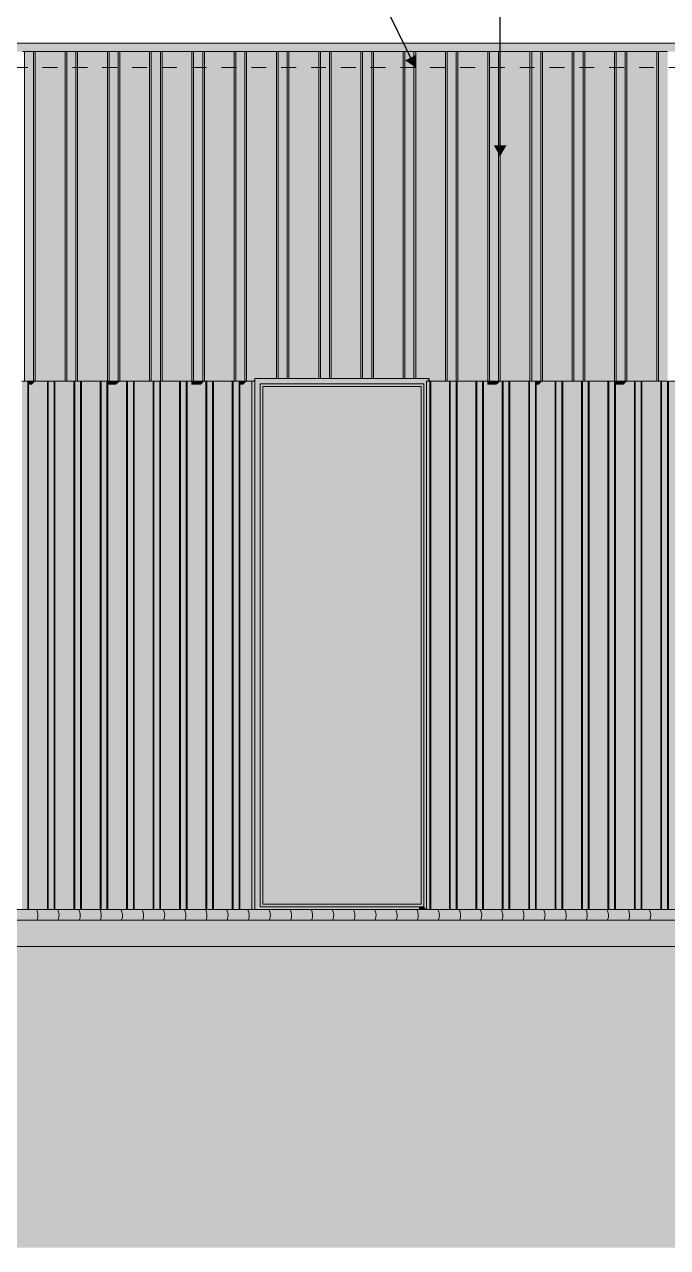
# Model space of a CAD drawing. Header units: millimetres. Extents: x 365175 to 2667127, y -330297 to -162108.
# Drawn here: x 2195912 to 2201998, y -330297 to -318720 of the extents above; entities that cross this region are included whole.
import ezdxf

# ---------------------------------------------------------------- set-up
doc = ezdxf.new("R2010")
doc.units = ezdxf.units.MM
doc.header["$MEASUREMENT"] = 0
doc.linetypes.add('Dashed', pattern=[282.222223, 141.111112, -141.111112])
doc.linetypes.add('Wipeout_Contour', pattern=[1000, 0, -1000])
for name, color, linetype in [('Cotations - Altitudes & Niveaux', 7, 'Continuous'), ('Fenêtres ARCHICAD', 7, 'Continuous'), ('Sols_ Dalles', 7, 'Continuous')]:
    doc.layers.add(name, color=color, linetype=linetype)
doc.dimstyles.new('STYLE_GENERE__6', dxfattribs={"dimtxt": 0.18, "dimasz": 114, "dimexe": 0.18, "dimexo": 0.0625, "dimgap": 0, "dimtad": 0, "dimtih": 1, "dimtoh": 1, "dimdec": 4, "dimzin": 0, "dimdsep": 46, "dimcen": 0.09, "dimadec": 0, "dimazin": 0, "dimtfac": 1, "dimtdec": 4, "dimtmove": 0, "dimatfit": 3, "dimldrblk": 'ARROWHEAD_16', "dimfxl": 0, "dimtolj": 1, "dimtzin": 0, "dimarcsym": 0})

# ---------------------------------------------------------------- blocks, each defined once
blk = doc.blocks.new('*X1587', base_point=(1963539, -327097))
at = {"layer": 'Sols_ Dalles', "color": 7, "linetype": 'Continuous', "lineweight": 5}
for centre in [(2195924, -327154), (2195924, -327154), (2196124, -327154), (2196124, -327154), (2196324, -327154), (2196324, -327154), (2196524, -327154), (2196524, -327154), (2196724, -327154), (2196724, -327154), (2196924, -327154), (2196924, -327154), (2197124, -327154), (2197124, -327154), (2197324, -327154), (2197324, -327154), (2197524, -327154), (2197524, -327154), (2197724, -327154), (2197724, -327154), (2197924, -327154), (2197924, -327154), (2198124, -327154), (2198124, -327154), (2198324, -327154), (2198324, -327154), (2198524, -327154), (2198524, -327154), (2198724, -327154), (2198724, -327154), (2198924, -327154), (2198924, -327154), (2199124, -327154), (2199124, -327154), (2199324, -327154), (2199324, -327154), (2199524, -327154), (2199524, -327154), (2199724, -327154), (2199724, -327154), (2199924, -327154), (2199924, -327154), (2200124, -327154), (2200124, -327154), (2200324, -327154), (2200324, -327154), (2200524, -327154), (2200524, -327154), (2200724, -327154), (2200724, -327154), (2200924, -327154), (2200924, -327154), (2201124, -327154), (2201124, -327154), (2201324, -327154), (2201324, -327154), (2201524, -327154), (2201524, -327154), (2201724, -327154), (2201724, -327154)]:
    blk.add_arc(centre, 115, 338.4199, 29.8826, dxfattribs=at)
blk = doc.blocks.new('Élément de coupe_1320_3', base_point=(1963539, -327097))
at = {"layer": 'Sols_ Dalles', "linetype": 'Continuous', "lineweight": 0, "true_color": 0x000000}
blk.add_hatch(color=18, dxfattribs=at).paths.add_polyline_path([(2135535, -327097), (2135535, -327197), (2224350, -327197), (2224350, -327097)])
at = {"layer": 'Sols_ Dalles', "color": 250, "linetype": 'Continuous', "lineweight": 5, "true_color": 0x1f1f1f}
blk.add_line((2135535, -327097), (2224350, -327097), dxfattribs=at)
at = {"layer": 'Sols_ Dalles', "lineweight": 0}
blk.add_blockref('*X1587', (1963539, -327097), dxfattribs=at)
blk = doc.blocks.new('Élément de coupe_1334_3', base_point=(1963539, -327097))
at = {"color": 254, "linetype": 'Wipeout_Contour', "lineweight": 0, "ltscale": 8857809.030067515}
blk.add_wipeout([(2252939, -327197), (2127277, -327197), (2127277, -327447), (2252939, -327447)], dxfattribs=at)
at = {"linetype": 'Continuous', "lineweight": 5, "true_color": 0x00e7c4}
h = blk.add_hatch(dxfattribs=at)
h.set_pattern_fill('Plâtre_0003', color=120, style=0, pattern_type=2)
h.set_pattern_definition([(0, (1963539.32, -327096.82), (0, 86.60254), [0, -50]), (0, (1963564.32, -327053.52), (0, 86.60254), [0, -50])])
h.paths.add_polyline_path([(2252939, -327197), (2127277, -327197), (2127277, -327447), (2252939, -327447)])
at = {"color": 7, "linetype": 'Continuous', "lineweight": 5}
for p, q in [((2252939, -327197), (2127277, -327197)), ((2252939, -327447), (2127277, -327447))]:
    blk.add_line(p, q, dxfattribs=at)
blk = doc.blocks.new('Élément de coupe_1335_3', base_point=(1963539, -327097))
at = {"layer": 'Sols_ Dalles', "linetype": 'Continuous', "lineweight": 0, "true_color": 0x000000}
blk.add_hatch(color=18, dxfattribs=at).paths.add_polyline_path([(2195093, -318897), (2195093, -318977), (2216935, -318977), (2216935, -318897)])
at = {"layer": 'Sols_ Dalles', "color": 250, "linetype": 'Continuous', "lineweight": 5, "true_color": 0x1f1f1f}
blk.add_line((2195093, -318897), (2216935, -318897), dxfattribs=at)
blk = doc.blocks.new('Élément de coupe_1336_3', base_point=(1963539, -327097))
at = {"linetype": 'Continuous', "lineweight": 0, "true_color": 0x000000}
for points in [[(2195998, -322097), (2195998, -318977), (2195912, -318977), (2195912, -322097)], [(2195998, -318977), (2195998, -322097), (2196014, -322097), (2196014, -318977)], [(2196296, -322097), (2196296, -318977), (2196014, -318977), (2196014, -322097)], [(2196292, -322097), (2196296, -322097), (2196296, -318977), (2196292, -319012)], [(2196296, -318977), (2196296, -322097), (2196312, -322097), (2196312, -318977)], [(2196296, -318977), (2196296, -322097), (2196312, -322097), (2196312, -318977)], [(2196398, -322097), (2196398, -318977), (2196312, -318977), (2196312, -322097)], [(2196398, -318977), (2196398, -322097), (2196414, -322097), (2196414, -318977)], [(2196696, -322097), (2196696, -318977), (2196414, -318977), (2196414, -322097)], [(2196692, -322097), (2196696, -322097), (2196696, -318977), (2196692, -319012)], [(2196696, -318977), (2196696, -322097), (2196712, -322097), (2196712, -318977)], [(2196696, -318977), (2196696, -322097), (2196712, -322097), (2196712, -318977)], [(2196798, -322097), (2196798, -318977), (2196712, -318977), (2196712, -322097)], [(2196798, -318977), (2196798, -322097), (2196814, -322097), (2196814, -318977)], [(2197096, -322097), (2197096, -318977), (2196814, -318977), (2196814, -322097)], [(2197096, -318977), (2197092, -319012), (2197092, -322097), (2197096, -322097)], [(2197096, -318977), (2197096, -322097), (2197112, -322097), (2197112, -318977)], [(2197096, -318977), (2197096, -322097), (2197112, -322097), (2197112, -318977)], [(2197198, -322097), (2197198, -318977), (2197112, -318977), (2197112, -322097)], [(2197198, -318977), (2197198, -322097), (2197214, -322097), (2197214, -318977)], [(2197496, -322097), (2197496, -318977), (2197214, -318977), (2197214, -322097)], [(2197496, -318977), (2197492, -319012), (2197492, -322097), (2197496, -322097)], [(2197496, -318977), (2197496, -322097), (2197512, -322097), (2197512, -318977)], [(2197496, -318977), (2197496, -322097), (2197512, -322097), (2197512, -318977)], [(2197598, -322097), (2197598, -318977), (2197512, -318977), (2197512, -322097)], [(2197598, -318977), (2197598, -322097), (2197614, -322097), (2197614, -318977)], [(2197896, -322097), (2197896, -318977), (2197614, -318977), (2197614, -322097)], [(2197892, -322097), (2197896, -322097), (2197896, -318977), (2197892, -319012)], [(2197896, -318977), (2197896, -322097), (2197912, -322097), (2197912, -318977)], [(2197896, -318977), (2197896, -322097), (2197912, -322097), (2197912, -318977)], [(2197998, -322097), (2197998, -318977), (2197912, -318977), (2197912, -322097)], [(2197998, -318977), (2197998, -322097), (2198014, -322097), (2198014, -318977)], [(2198014, -318977), (2198014, -322097), (2198092, -322097), (2198092, -322072), (2198296, -322072), (2198296, -318977)], [(2198292, -322072), (2198296, -322072), (2198296, -318977), (2198292, -319012)], [(2198296, -322072), (2198312, -322072), (2198312, -318977), (2198296, -318977)], [(2198296, -322072), (2198312, -322072), (2198312, -318977), (2198296, -318977)], [(2198312, -318977), (2198312, -322072), (2198398, -322072), (2198398, -318977)], [(2198398, -322072), (2198414, -322072), (2198414, -318977), (2198398, -318977)], [(2198414, -318977), (2198414, -322072), (2198696, -322072), (2198696, -318977)], [(2198696, -318977), (2198692, -319012), (2198692, -322072), (2198696, -322072)], [(2198696, -318977), (2198696, -322072), (2198712, -322072), (2198712, -318977)], [(2198696, -318977), (2198696, -322072), (2198712, -322072), (2198712, -318977)], [(2198712, -318977), (2198712, -322072), (2198798, -322072), (2198798, -318977)], [(2198798, -322072), (2198814, -322072), (2198814, -318977), (2198798, -318977)], [(2198814, -318977), (2198814, -322072), (2199096, -322072), (2199096, -318977)], [(2199096, -318977), (2199092, -319012), (2199092, -322072), (2199096, -322072)], [(2199096, -322072), (2199112, -322072), (2199112, -318977), (2199096, -318977)], [(2199096, -322072), (2199112, -322072), (2199112, -318977), (2199096, -318977)], [(2199112, -318977), (2199112, -322072), (2199198, -322072), (2199198, -318977)], [(2199198, -322072), (2199214, -322072), (2199214, -318977), (2199198, -318977)], [(2199214, -318977), (2199214, -322072), (2199496, -322072), (2199496, -318977)], [(2199496, -318977), (2199492, -319012), (2199492, -322072), (2199496, -322072)], [(2199496, -318977), (2199496, -322072), (2199512, -322072), (2199512, -318977)], [(2199496, -318977), (2199496, -322072), (2199512, -322072), (2199512, -318977)], [(2199512, -318977), (2199512, -322072), (2199598, -322072), (2199598, -318977)], [(2199598, -318977), (2199598, -322072), (2199614, -322072), (2199614, -318977)], [(2199896, -318977), (2199614, -318977), (2199614, -322072), (2199742, -322072), (2199742, -322097), (2199896, -322097)], [(2199892, -319012), (2199892, -322097), (2199896, -322097), (2199896, -318977)], [(2199896, -318977), (2199896, -322097), (2199912, -322097), (2199912, -318977)], [(2199896, -318977), (2199896, -322097), (2199912, -322097), (2199912, -318977)], [(2199912, -318977), (2199912, -322097), (2199998, -322097), (2199998, -318977)], [(2199998, -318977), (2199998, -322097), (2200014, -322097), (2200014, -318977)], [(2200014, -318977), (2200014, -322097), (2200296, -322097), (2200296, -318977)], [(2200296, -318977), (2200292, -319012), (2200292, -322097), (2200296, -322097)], [(2200296, -318977), (2200296, -322097), (2200312, -322097), (2200312, -318977)], [(2200296, -318977), (2200296, -322097), (2200312, -322097), (2200312, -318977)], [(2200312, -318977), (2200312, -322097), (2200398, -322097), (2200398, -318977)], [(2200398, -318977), (2200398, -322097), (2200414, -322097), (2200414, -318977)], [(2200414, -318977), (2200414, -322097), (2200696, -322097), (2200696, -318977)], [(2200696, -318977), (2200692, -319012), (2200692, -322097), (2200696, -322097)], [(2200696, -318977), (2200696, -322097), (2200712, -322097), (2200712, -318977)], [(2200696, -318977), (2200696, -322097), (2200712, -322097), (2200712, -318977)], [(2200712, -318977), (2200712, -322097), (2200798, -322097), (2200798, -318977)], [(2200798, -318977), (2200798, -322097), (2200814, -322097), (2200814, -318977)], [(2200814, -318977), (2200814, -322097), (2201096, -322097), (2201096, -318977)], [(2201096, -318977), (2201092, -319012), (2201092, -322097), (2201096, -322097)], [(2201096, -318977), (2201096, -322097), (2201112, -322097), (2201112, -318977)], [(2201096, -318977), (2201096, -322097), (2201112, -322097), (2201112, -318977)], [(2201112, -318977), (2201112, -322097), (2201198, -322097), (2201198, -318977)], [(2201198, -318977), (2201198, -322097), (2201214, -322097), (2201214, -318977)], [(2201214, -318977), (2201214, -322097), (2201496, -322097), (2201496, -318977)], [(2201496, -318977), (2201492, -319012), (2201492, -322097), (2201496, -322097)], [(2201496, -318977), (2201496, -322097), (2201512, -322097), (2201512, -318977)], [(2201496, -318977), (2201496, -322097), (2201512, -322097), (2201512, -318977)], [(2201512, -318977), (2201512, -322097), (2201598, -322097), (2201598, -318977)], [(2201598, -318977), (2201598, -322097), (2201614, -322097), (2201614, -318977)], [(2201614, -318977), (2201614, -322097), (2201896, -322097), (2201896, -318977)], [(2201896, -318977), (2201892, -319012), (2201892, -322097), (2201896, -322097)], [(2201896, -318977), (2201896, -322097), (2201912, -322097), (2201912, -318977)], [(2201896, -318977), (2201896, -322097), (2201912, -322097), (2201912, -318977)], [(2201912, -318977), (2201912, -322097), (2201998, -322097), (2201998, -318977)], [(2198078, -322097), (2198092, -322097), (2198092, -322072)]]:
    blk.add_hatch(color=18, dxfattribs=at).paths.add_polyline_path(points)
at = {"color": 7, "linetype": 'Continuous', "lineweight": 5}
for p, q in [((2195896, -318977), (2195912, -318977)), ((2195912, -322097), (2195912, -318977)), ((2195912, -318977), (2195998, -318977)), ((2195998, -322097), (2195998, -318977)), ((2195998, -318977), (2196014, -318977)), ((2196014, -322097), (2196014, -318977)), ((2196014, -318977), (2196296, -318977)), ((2196296, -322097), (2196296, -318977)), ((2196296, -318977), (2196312, -318977)), ((2196312, -322097), (2196312, -318977)), ((2196312, -318977), (2196398, -318977)), ((2196398, -322097), (2196398, -318977)), ((2196398, -318977), (2196414, -318977)), ((2196414, -322097), (2196414, -318977)), ((2196414, -318977), (2196696, -318977)), ((2196696, -322097), (2196696, -318977)), ((2196696, -318977), (2196712, -318977)), ((2196712, -322097), (2196712, -318977)), ((2196712, -318977), (2196798, -318977)), ((2196798, -322097), (2196798, -318977)), ((2196798, -318977), (2196814, -318977)), ((2196814, -322097), (2196814, -318977)), ((2196814, -318977), (2197096, -318977)), ((2197096, -322097), (2197096, -318977)), ((2197096, -318977), (2197112, -318977)), ((2197112, -322097), (2197112, -318977)), ((2197112, -318977), (2197198, -318977)), ((2197198, -322097), (2197198, -318977)), ((2197198, -318977), (2197214, -318977)), ((2197214, -322097), (2197214, -318977)), ((2197214, -318977), (2197496, -318977)), ((2197496, -322097), (2197496, -318977)), ((2197496, -318977), (2197512, -318977)), ((2197512, -322097), (2197512, -318977)), ((2197512, -318977), (2197598, -318977)), ((2197598, -322097), (2197598, -318977)), ((2197598, -318977), (2197614, -318977)), ((2197614, -322097), (2197614, -318977)), ((2197614, -318977), (2197896, -318977)), ((2197896, -322097), (2197896, -318977)), ((2197896, -318977), (2197912, -318977)), ((2197912, -322097), (2197912, -318977)), ((2197912, -318977), (2197998, -318977)), ((2197998, -322097), (2197998, -318977)), ((2197998, -318977), (2198014, -318977)), ((2198014, -322097), (2198014, -318977)), ((2198014, -318977), (2198296, -318977)), ((2198296, -322072), (2198296, -318977)), ((2198296, -318977), (2198312, -318977)), ((2198312, -322072), (2198312, -318977)), ((2198312, -318977), (2198398, -318977)), ((2198398, -322072), (2198398, -318977)), ((2198398, -318977), (2198414, -318977)), ((2198414, -322072), (2198414, -318977)), ((2198414, -318977), (2198696, -318977)), ((2198696, -322072), (2198696, -318977)), ((2198696, -318977), (2198712, -318977)), ((2198712, -322072), (2198712, -318977)), ((2198712, -318977), (2198798, -318977)), ((2198798, -322072), (2198798, -318977)), ((2198798, -318977), (2198814, -318977)), ((2198814, -322072), (2198814, -318977)), ((2198814, -318977), (2199096, -318977)), ((2199096, -322072), (2199096, -318977)), ((2199096, -318977), (2199112, -318977)), ((2199112, -322072), (2199112, -318977)), ((2199112, -318977), (2199198, -318977)), ((2199198, -322072), (2199198, -318977)), ((2199198, -318977), (2199214, -318977)), ((2199214, -322072), (2199214, -318977)), ((2199214, -318977), (2199496, -318977)), ((2199496, -322072), (2199496, -318977)), ((2199496, -318977), (2199512, -318977)), ((2199512, -322072), (2199512, -318977)), ((2199512, -318977), (2199598, -318977)), ((2199598, -322072), (2199598, -318977)), ((2199598, -318977), (2199614, -318977)), ((2199614, -322072), (2199614, -318977)), ((2199614, -318977), (2199896, -318977)), ((2199896, -322097), (2199896, -318977)), ((2199896, -318977), (2199912, -318977)), ((2199912, -322097), (2199912, -318977)), ((2199912, -318977), (2199998, -318977)), ((2199998, -322097), (2199998, -318977)), ((2199998, -318977), (2200014, -318977)), ((2200014, -322097), (2200014, -318977)), ((2200014, -318977), (2200296, -318977)), ((2200296, -322097), (2200296, -318977)), ((2200296, -318977), (2200312, -318977)), ((2200312, -322097), (2200312, -318977)), ((2200312, -318977), (2200398, -318977)), ((2200398, -322097), (2200398, -318977)), ((2200398, -318977), (2200414, -318977)), ((2200414, -322097), (2200414, -318977)), ((2200414, -318977), (2200696, -318977)), ((2200696, -322097), (2200696, -318977)), ((2200696, -318977), (2200712, -318977)), ((2200712, -322097), (2200712, -318977)), ((2200712, -318977), (2200798, -318977)), ((2200798, -322097), (2200798, -318977)), ((2200798, -318977), (2200814, -318977)), ((2200814, -322097), (2200814, -318977)), ((2200814, -318977), (2201096, -318977)), ((2201096, -322097), (2201096, -318977)), ((2201096, -318977), (2201112, -318977)), ((2201112, -322097), (2201112, -318977)), ((2201112, -318977), (2201198, -318977)), ((2201198, -322097), (2201198, -318977)), ((2201198, -318977), (2201214, -318977)), ((2201214, -322097), (2201214, -318977)), ((2201214, -318977), (2201496, -318977)), ((2201496, -322097), (2201496, -318977)), ((2201496, -318977), (2201512, -318977)), ((2201512, -322097), (2201512, -318977)), ((2201512, -318977), (2201598, -318977)), ((2201598, -322097), (2201598, -318977)), ((2201598, -318977), (2201614, -318977)), ((2201614, -322097), (2201614, -318977)), ((2201614, -318977), (2201896, -318977)), ((2201896, -322097), (2201896, -318977)), ((2201896, -318977), (2201912, -318977)), ((2201912, -322097), (2201912, -318977)), ((2201912, -318977), (2201998, -318977)), ((2195998, -322097), (2195949, -322097)), ((2196014, -322097), (2195998, -322097)), ((2196312, -322097), (2196296, -322097)), ((2196379, -322097), (2196312, -322097)), ((2196712, -322097), (2196700, -322097)), ((2196798, -322097), (2196712, -322097)), ((2196814, -322097), (2196798, -322097)), ((2197112, -322097), (2197096, -322097)), ((2197129, -322097), (2197112, -322097)), ((2197214, -322097), (2197199, -322097)), ((2197512, -322097), (2197496, -322097)), ((2197598, -322097), (2197512, -322097)), ((2197614, -322097), (2197598, -322097)), ((2197998, -322097), (2197949, -322097)), ((2198014, -322097), (2197998, -322097)), ((2198092, -322097), (2198064, -322097)), ((2199912, -322097), (2199896, -322097)), ((2199935, -322097), (2199912, -322097)), ((2200014, -322097), (2200005, -322097)), ((2200312, -322097), (2200296, -322097)), ((2200398, -322097), (2200312, -322097)), ((2200414, -322097), (2200398, -322097)), ((2200798, -322097), (2200755, -322097)), ((2200814, -322097), (2200798, -322097)), ((2201112, -322097), (2201096, -322097)), ((2201185, -322097), (2201112, -322097)), ((2201512, -322097), (2201505, -322097)), ((2201598, -322097), (2201512, -322097)), ((2201614, -322097), (2201598, -322097)), ((2201912, -322097), (2201896, -322097)), ((2201935, -322097), (2201912, -322097))]:
    blk.add_line(p, q, dxfattribs=at)
blk = doc.blocks.new('Élément de coupe_1343_3', base_point=(1963539, -327097))
at = {"linetype": 'Continuous', "lineweight": 0, "true_color": 0x000000}
blk.add_hatch(color=18, dxfattribs=at).paths.add_polyline_path([(2198064, -327097), (2198092, -327097), (2198092, -322097), (2198064, -322097)])
blk.add_hatch(color=18, dxfattribs=at).paths.add_polyline_path([(2198064, -327097), (2198092, -327097), (2198092, -322097), (2198064, -322097)])
blk = doc.blocks.new('Élément de coupe_1345_3', base_point=(1963539, -327097))
at = {"layer": 'Fenêtres ARCHICAD', "linetype": 'Continuous', "lineweight": 0, "true_color": 0x000000}
for points in [[(2198092, -322072), (2198092, -327097), (2198117, -327097), (2198142, -327072), (2198142, -322122)], [(2199742, -322072), (2198092, -322072), (2198142, -322122), (2199692, -322122)], [(2199692, -322122), (2198142, -322122), (2198142, -322147), (2198167, -322147), (2199667, -322147), (2199692, -322147)], [(2199692, -322122), (2198142, -322122), (2198142, -322147), (2198167, -322147), (2199667, -322147), (2199692, -322147)], [(2198167, -322147), (2198142, -322147), (2198142, -327047), (2198167, -327047)], [(2198167, -322147), (2198142, -322147), (2198142, -322708), (2198167, -322708)], [(2198167, -322147), (2198167, -327047), (2199667, -327047), (2199667, -322147)], [(2198167, -322147), (2198167, -322726), (2199345, -322726), (2199345, -322782), (2199328, -322811), (2199307, -322811), (2199300, -322823), (2199300, -327047), (2199667, -327047), (2199667, -322147)], [(2199667, -327047), (2199692, -327047), (2199692, -322147), (2199667, -322147)], [(2199667, -327047), (2199692, -327047), (2199692, -322147), (2199667, -322147)], [(2199692, -322122), (2199692, -327072), (2199717, -327097), (2199717, -322097)], [(2199717, -322137), (2199692, -322178), (2199692, -327072), (2199717, -327097)], [(2199742, -322072), (2199717, -322097), (2199742, -322097)], [(2198117, -327097), (2199717, -327097), (2199692, -327072), (2198142, -327072)], [(2198142, -327072), (2199692, -327072), (2199692, -327047), (2199667, -327047), (2198167, -327047), (2198142, -327047)], [(2199692, -327047), (2199311, -327047), (2199311, -327072), (2199692, -327072)], [(2199647, -327072), (2199647, -327097), (2199717, -327097), (2199692, -327072)]]:
    blk.add_hatch(color=18, dxfattribs=at).paths.add_polyline_path(points)
at = {"layer": 'Fenêtres ARCHICAD', "color": 7, "linetype": 'Continuous', "lineweight": 5}
for p, q in [((2198092, -322072), (2198092, -327097)), ((2199742, -322072), (2198092, -322072)), ((2198142, -327072), (2198142, -322122)), ((2198142, -322122), (2199692, -322122)), ((2198167, -327047), (2198167, -322147)), ((2198167, -322147), (2199667, -322147)), ((2199667, -322147), (2199667, -327047)), ((2199692, -322122), (2199692, -327072)), ((2199742, -322097), (2199742, -322072)), ((2199692, -327072), (2198142, -327072)), ((2199667, -327047), (2198167, -327047))]:
    blk.add_line(p, q, dxfattribs=at)
blk = doc.blocks.new('Élément de coupe_1350_3', base_point=(1963539, -327097))
at = {"linetype": 'Continuous', "lineweight": 0, "true_color": 0x000000}
for points in [[(2195887, -327097), (2195942, -327097), (2195942, -322097), (2195887, -322097)], [(2195950, -322097), (2195942, -322097), (2195942, -327097), (2195950, -327097)], [(2195949, -322097), (2195950, -322131), (2195950, -322097)], [(2195950, -327097), (2196128, -327097), (2196128, -322097), (2195950, -322097)], [(2195950, -322097), (2195950, -322131), (2195979, -322131), (2196014, -322097)], [(2195969, -327097), (2196128, -327097), (2196128, -322097), (2195969, -322390)], [(2196128, -322097), (2196128, -327097), (2196137, -327097), (2196137, -322097)], [(2196128, -322097), (2196128, -327097), (2196137, -327097), (2196137, -322097)], [(2196137, -327097), (2196192, -327097), (2196192, -322097), (2196137, -322097)], [(2196192, -322097), (2196192, -327097), (2196200, -327097), (2196200, -322097)], [(2196200, -327097), (2196378, -327097), (2196378, -322097), (2196200, -322097)], [(2196359, -322131), (2196219, -322390), (2196219, -327097), (2196378, -327097), (2196378, -322097), (2196292, -322097), (2196292, -322131)], [(2196378, -322097), (2196378, -327097), (2196387, -327097), (2196387, -322097)], [(2196378, -322097), (2196378, -327097), (2196387, -327097), (2196387, -322097)], [(2196387, -327097), (2196442, -327097), (2196442, -322097), (2196387, -322097)], [(2196442, -327097), (2196450, -327097), (2196450, -322097), (2196442, -322097)], [(2196450, -327097), (2196628, -327097), (2196628, -322097), (2196450, -322097)], [(2196628, -322097), (2196469, -322390), (2196469, -327097), (2196628, -327097)], [(2196637, -322097), (2196628, -322097), (2196628, -327097), (2196637, -327097)], [(2196637, -322097), (2196628, -322097), (2196628, -327097), (2196637, -327097)], [(2196637, -327097), (2196692, -327097), (2196692, -322097), (2196637, -322097)], [(2196692, -322097), (2196692, -327097), (2196700, -327097), (2196700, -322097)], [(2196700, -327097), (2196878, -327097), (2196878, -322097), (2196700, -322097)], [(2196700, -322117), (2196700, -322131), (2196700, -322097), (2196700, -322097)], [(2196700, -322097), (2196700, -322131), (2196779, -322131), (2196814, -322097)], [(2196719, -327097), (2196878, -327097), (2196878, -322097), (2196719, -322390)], [(2196878, -322097), (2196878, -327097), (2196887, -327097), (2196887, -322097)], [(2196878, -322097), (2196878, -327097), (2196887, -327097), (2196887, -322097)], [(2196887, -327097), (2196942, -327097), (2196942, -322097), (2196887, -322097)], [(2196942, -322097), (2196942, -327097), (2196950, -327097), (2196950, -322097)], [(2196950, -327097), (2197128, -327097), (2197128, -322097), (2196950, -322097)], [(2196969, -322390), (2196969, -327097), (2197128, -327097), (2197128, -322097), (2197092, -322097), (2197092, -322131), (2197109, -322131)], [(2197128, -327097), (2197137, -327097), (2197137, -322097), (2197128, -322097)], [(2197128, -327097), (2197137, -327097), (2197137, -322097), (2197128, -322097)], [(2197137, -327097), (2197192, -327097), (2197192, -322097), (2197137, -322097)], [(2197192, -322097), (2197192, -327097), (2197200, -327097), (2197200, -322097)], [(2197200, -322097), (2197199, -322097), (2197200, -322110)], [(2197200, -327097), (2197378, -327097), (2197378, -322097), (2197200, -322097)], [(2197214, -322097), (2197200, -322097), (2197200, -322110)], [(2197219, -322390), (2197219, -327097), (2197378, -327097), (2197378, -322097)], [(2197387, -322097), (2197378, -322097), (2197378, -327097), (2197387, -327097)], [(2197387, -322097), (2197378, -322097), (2197378, -327097), (2197387, -327097)], [(2197387, -327097), (2197442, -327097), (2197442, -322097), (2197387, -322097)], [(2197442, -322097), (2197442, -327097), (2197450, -327097), (2197450, -322097)], [(2197450, -327097), (2197628, -327097), (2197628, -322097), (2197450, -322097)], [(2197628, -322097), (2197469, -322390), (2197469, -327097), (2197628, -327097)], [(2197492, -322097), (2197492, -322131), (2197579, -322131), (2197614, -322097)], [(2197637, -322097), (2197628, -322097), (2197628, -327097), (2197637, -327097)], [(2197637, -322097), (2197628, -322097), (2197628, -327097), (2197637, -327097)], [(2197637, -327097), (2197692, -327097), (2197692, -322097), (2197637, -322097)], [(2197700, -322097), (2197692, -322097), (2197692, -327097), (2197700, -327097)], [(2197700, -327097), (2197878, -327097), (2197878, -322097), (2197700, -322097)], [(2197878, -322097), (2197719, -322390), (2197719, -327097), (2197878, -327097)], [(2197878, -322097), (2197878, -327097), (2197887, -327097), (2197887, -322097)], [(2197878, -322097), (2197878, -327097), (2197887, -327097), (2197887, -322097)], [(2197887, -327097), (2197942, -327097), (2197942, -322097), (2197887, -322097)], [(2197942, -322097), (2197942, -327097), (2197950, -327097), (2197950, -322097)], [(2197950, -322097), (2197949, -322097), (2197950, -322131)], [(2197950, -327097), (2198064, -327097), (2198064, -322097), (2197950, -322097)], [(2197950, -322097), (2197950, -322131), (2197979, -322131), (2198014, -322097)], [(2197994, -327097), (2198064, -327097), (2198064, -322120), (2197994, -322243)]]:
    blk.add_hatch(color=18, dxfattribs=at).paths.add_polyline_path(points)
at = {"color": 7, "linetype": 'Continuous', "lineweight": 5}
for p, q in [((2195942, -322097), (2195887, -322097)), ((2195942, -327097), (2195942, -322097)), ((2195949, -322097), (2195942, -322097)), ((2195950, -327097), (2195950, -322097)), ((2196128, -322097), (2196014, -322097)), ((2196128, -327097), (2196128, -322097)), ((2196137, -322097), (2196128, -322097)), ((2196137, -327097), (2196137, -322097)), ((2196192, -322097), (2196137, -322097)), ((2196192, -327097), (2196192, -322097)), ((2196200, -322097), (2196192, -322097)), ((2196200, -327097), (2196200, -322097)), ((2196296, -322097), (2196200, -322097)), ((2196378, -327097), (2196378, -322097)), ((2196387, -322097), (2196379, -322097)), ((2196387, -327097), (2196387, -322097)), ((2196442, -322097), (2196387, -322097)), ((2196442, -327097), (2196442, -322097)), ((2196450, -322097), (2196442, -322097)), ((2196450, -327097), (2196450, -322097)), ((2196628, -322097), (2196450, -322097)), ((2196628, -327097), (2196628, -322097)), ((2196637, -322097), (2196628, -322097)), ((2196637, -327097), (2196637, -322097)), ((2196692, -322097), (2196637, -322097)), ((2196692, -327097), (2196692, -322097)), ((2196700, -322097), (2196692, -322097)), ((2196700, -327097), (2196700, -322097)), ((2196878, -322097), (2196814, -322097)), ((2196878, -327097), (2196878, -322097)), ((2196887, -322097), (2196878, -322097)), ((2196887, -327097), (2196887, -322097)), ((2196942, -322097), (2196887, -322097)), ((2196942, -327097), (2196942, -322097)), ((2196950, -322097), (2196942, -322097)), ((2196950, -327097), (2196950, -322097)), ((2197096, -322097), (2196950, -322097)), ((2197128, -327097), (2197128, -322097)), ((2197137, -322097), (2197129, -322097)), ((2197137, -327097), (2197137, -322097)), ((2197192, -322097), (2197137, -322097)), ((2197192, -327097), (2197192, -322097)), ((2197199, -322097), (2197192, -322097)), ((2197200, -327097), (2197200, -322097)), ((2197378, -322097), (2197214, -322097)), ((2197378, -327097), (2197378, -322097)), ((2197387, -322097), (2197378, -322097)), ((2197387, -327097), (2197387, -322097)), ((2197442, -322097), (2197387, -322097)), ((2197442, -327097), (2197442, -322097)), ((2197450, -322097), (2197442, -322097)), ((2197450, -327097), (2197450, -322097)), ((2197496, -322097), (2197450, -322097)), ((2197628, -322097), (2197614, -322097)), ((2197628, -327097), (2197628, -322097)), ((2197637, -322097), (2197628, -322097)), ((2197637, -327097), (2197637, -322097)), ((2197692, -322097), (2197637, -322097)), ((2197692, -327097), (2197692, -322097)), ((2197700, -322097), (2197692, -322097)), ((2197700, -327097), (2197700, -322097)), ((2197878, -322097), (2197700, -322097)), ((2197878, -327097), (2197878, -322097)), ((2197887, -322097), (2197878, -322097)), ((2197887, -327097), (2197887, -322097)), ((2197942, -322097), (2197887, -322097)), ((2197942, -327097), (2197942, -322097)), ((2197949, -322097), (2197942, -322097)), ((2197950, -327097), (2197950, -322097)), ((2198064, -322097), (2198014, -322097)), ((2198064, -327097), (2198064, -322097))]:
    blk.add_line(p, q, dxfattribs=at)
blk = doc.blocks.new('Élément de coupe_1354_3', base_point=(1963539, -327097))
at = {"linetype": 'Continuous', "lineweight": 0, "true_color": 0x000000}
for points in [[(2199717, -327097), (2199747, -327097), (2199747, -322097), (2199717, -322097)], [(2199747, -322097), (2199747, -327097), (2199756, -327097), (2199756, -322097)], [(2199756, -327097), (2199934, -327097), (2199934, -322097), (2199756, -322097)], [(2199915, -322131), (2199774, -322390), (2199774, -327097), (2199934, -327097), (2199934, -322097), (2199892, -322097), (2199892, -322131)], [(2199934, -322097), (2199934, -327097), (2199942, -327097), (2199942, -322097)], [(2199934, -322097), (2199934, -327097), (2199942, -327097), (2199942, -322097)], [(2199942, -327097), (2199997, -327097), (2199997, -322097), (2199942, -322097)], [(2199997, -322097), (2199997, -327097), (2200006, -327097), (2200006, -322097)], [(2200006, -322097), (2200005, -322097), (2200006, -322104)], [(2200006, -327097), (2200184, -327097), (2200184, -322097), (2200006, -322097)], [(2200006, -322097), (2200006, -322104), (2200014, -322097)], [(2200024, -322390), (2200024, -327097), (2200184, -327097), (2200184, -322097)], [(2200184, -322097), (2200184, -327097), (2200192, -327097), (2200192, -322097)], [(2200184, -322097), (2200184, -327097), (2200192, -327097), (2200192, -322097)], [(2200192, -327097), (2200247, -327097), (2200247, -322097), (2200192, -322097)], [(2200247, -322097), (2200247, -327097), (2200256, -327097), (2200256, -322097)], [(2200256, -327097), (2200434, -327097), (2200434, -322097), (2200256, -322097)], [(2200434, -322097), (2200274, -322390), (2200274, -327097), (2200434, -327097)], [(2200292, -322097), (2200292, -322131), (2200379, -322131), (2200414, -322097)], [(2200434, -322097), (2200434, -327097), (2200442, -327097), (2200442, -322097)], [(2200434, -322097), (2200434, -327097), (2200442, -327097), (2200442, -322097)], [(2200442, -327097), (2200497, -327097), (2200497, -322097), (2200442, -322097)], [(2200497, -322097), (2200497, -327097), (2200506, -327097), (2200506, -322097)], [(2200506, -327097), (2200684, -327097), (2200684, -322097), (2200506, -322097)], [(2200684, -322097), (2200524, -322390), (2200524, -327097), (2200684, -327097)], [(2200684, -322097), (2200684, -327097), (2200692, -327097), (2200692, -322097)], [(2200684, -322097), (2200684, -327097), (2200692, -327097), (2200692, -322097)], [(2200692, -327097), (2200747, -327097), (2200747, -322097), (2200692, -322097)], [(2200747, -322097), (2200747, -327097), (2200756, -327097), (2200756, -322097)], [(2200756, -322097), (2200755, -322097), (2200756, -322131)], [(2200756, -327097), (2200934, -327097), (2200934, -322097), (2200756, -322097)], [(2200756, -322097), (2200756, -322131), (2200779, -322131), (2200814, -322097)], [(2200934, -322097), (2200774, -322390), (2200774, -327097), (2200934, -327097)], [(2200934, -322097), (2200934, -327097), (2200942, -327097), (2200942, -322097)], [(2200934, -322097), (2200934, -327097), (2200942, -327097), (2200942, -322097)], [(2200942, -327097), (2200997, -327097), (2200997, -322097), (2200942, -322097)], [(2200997, -322097), (2200997, -327097), (2201006, -327097), (2201006, -322097)], [(2201006, -327097), (2201184, -327097), (2201184, -322097), (2201006, -322097)], [(2201165, -322131), (2201024, -322390), (2201024, -327097), (2201184, -327097), (2201184, -322097), (2201092, -322097), (2201092, -322131)], [(2201184, -322097), (2201184, -327097), (2201192, -327097), (2201192, -322097)], [(2201184, -322097), (2201184, -327097), (2201192, -327097), (2201192, -322097)], [(2201192, -327097), (2201247, -327097), (2201247, -322097), (2201192, -322097)], [(2201247, -322097), (2201247, -327097), (2201256, -327097), (2201256, -322097)], [(2201256, -327097), (2201434, -327097), (2201434, -322097), (2201256, -322097)], [(2201434, -322097), (2201274, -322390), (2201274, -327097), (2201434, -327097)], [(2201434, -322097), (2201434, -327097), (2201442, -327097), (2201442, -322097)], [(2201434, -322097), (2201434, -327097), (2201442, -327097), (2201442, -322097)], [(2201442, -327097), (2201497, -327097), (2201497, -322097), (2201442, -322097)], [(2201497, -322097), (2201497, -327097), (2201506, -327097), (2201506, -322097)], [(2201505, -322108), (2201506, -322131), (2201506, -322097), (2201505, -322097)], [(2201506, -327097), (2201684, -327097), (2201684, -322097), (2201506, -322097)], [(2201506, -322097), (2201506, -322131), (2201579, -322131), (2201614, -322097)], [(2201684, -322097), (2201524, -322390), (2201524, -327097), (2201684, -327097)], [(2201684, -322097), (2201684, -327097), (2201692, -327097), (2201692, -322097)], [(2201684, -322097), (2201684, -327097), (2201692, -327097), (2201692, -322097)], [(2201692, -327097), (2201747, -327097), (2201747, -322097), (2201692, -322097)], [(2201747, -322097), (2201747, -327097), (2201756, -327097), (2201756, -322097)], [(2201756, -327097), (2201934, -327097), (2201934, -322097), (2201756, -322097)], [(2201915, -322131), (2201774, -322390), (2201774, -327097), (2201934, -327097), (2201934, -322097), (2201892, -322097), (2201892, -322131)], [(2201934, -322097), (2201934, -327097), (2201942, -327097), (2201942, -322097)], [(2201934, -322097), (2201934, -327097), (2201942, -327097), (2201942, -322097)], [(2201942, -327097), (2201997, -327097), (2201997, -322097), (2201942, -322097)], [(2201997, -322097), (2201997, -327097), (2202006, -327097), (2202006, -322097)], [(2202006, -322097), (2202005, -322097), (2202006, -322104)], [(2202006, -327097), (2202184, -327097), (2202184, -322097), (2202006, -322097)], [(2202006, -322097), (2202006, -322104), (2202014, -322097)], [(2202024, -322390), (2202024, -327097), (2202184, -327097), (2202184, -322097)], [(2202184, -322097), (2202184, -327097), (2202192, -327097), (2202192, -322097)], [(2202184, -322097), (2202184, -327097), (2202192, -327097), (2202192, -322097)], [(2202192, -327097), (2202247, -327097), (2202247, -322097), (2202192, -322097)], [(2202247, -322097), (2202247, -327097), (2202256, -327097), (2202256, -322097)], [(2202256, -327097), (2202434, -327097), (2202434, -322097), (2202256, -322097)], [(2202434, -322097), (2202274, -322390), (2202274, -327097), (2202434, -327097)], [(2202292, -322097), (2202292, -322131), (2202379, -322131), (2202414, -322097)], [(2202434, -322097), (2202434, -327097), (2202442, -327097), (2202442, -322097)], [(2202434, -322097), (2202434, -327097), (2202442, -327097), (2202442, -322097)], [(2202442, -327097), (2202497, -327097), (2202497, -322097), (2202442, -322097)], [(2202497, -322097), (2202497, -327097), (2202506, -327097), (2202506, -322097)], [(2202506, -327097), (2202684, -327097), (2202684, -322097), (2202506, -322097)], [(2202684, -322097), (2202524, -322390), (2202524, -327097), (2202684, -327097)], [(2202684, -322097), (2202684, -327097), (2202692, -327097), (2202692, -322097)], [(2202684, -322097), (2202684, -327097), (2202692, -327097), (2202692, -322097)], [(2202692, -327097), (2202747, -327097), (2202747, -322097), (2202692, -322097)], [(2202747, -322097), (2202747, -327097), (2202756, -327097), (2202756, -322097)], [(2202755, -322097), (2202756, -322131), (2202756, -322097)], [(2202756, -327097), (2202870, -327097), (2202870, -322097), (2202756, -322097)], [(2202756, -322131), (2202779, -322131), (2202814, -322097), (2202756, -322097)], [(2202756, -327097), (2202870, -327097), (2202870, -322207), (2202807, -322207), (2202800, -322219), (2202800, -322428), (2202756, -322509)], [(2202755, -323972), (2202747, -323971), (2202747, -327097), (2202756, -327097), (2202756, -322509), (2202756, -322509), (2202756, -323970)], [(2202703, -324063), (2202703, -327097), (2202747, -327097), (2202747, -323971), (2202739, -323984), (2202739, -323985), (2202735, -323990), (2202732, -323996), (2202711, -324032), (2202708, -324038), (2202706, -324044), (2202704, -324050), (2202704, -324056), (2202703, -324062), (2202704, -324062)]]:
    blk.add_hatch(color=18, dxfattribs=at).paths.add_polyline_path(points)
at = {"color": 7, "linetype": 'Continuous', "lineweight": 5}
for p, q in [((2199717, -322097), (2199717, -327097)), ((2199747, -322097), (2199717, -322097)), ((2199747, -327097), (2199747, -322097)), ((2199756, -322097), (2199747, -322097)), ((2199756, -327097), (2199756, -322097)), ((2199896, -322097), (2199756, -322097)), ((2199934, -327097), (2199934, -322097)), ((2199942, -322097), (2199935, -322097)), ((2199942, -327097), (2199942, -322097)), ((2199997, -322097), (2199942, -322097)), ((2199997, -327097), (2199997, -322097)), ((2200005, -322097), (2199997, -322097)), ((2200006, -327097), (2200006, -322097)), ((2200184, -322097), (2200014, -322097)), ((2200184, -327097), (2200184, -322097)), ((2200192, -322097), (2200184, -322097)), ((2200192, -327097), (2200192, -322097)), ((2200247, -322097), (2200192, -322097)), ((2200247, -327097), (2200247, -322097)), ((2200256, -322097), (2200247, -322097)), ((2200256, -327097), (2200256, -322097)), ((2200296, -322097), (2200256, -322097)), ((2200434, -322097), (2200414, -322097)), ((2200434, -327097), (2200434, -322097)), ((2200442, -322097), (2200434, -322097)), ((2200442, -327097), (2200442, -322097)), ((2200497, -322097), (2200442, -322097)), ((2200497, -327097), (2200497, -322097)), ((2200506, -322097), (2200497, -322097)), ((2200506, -327097), (2200506, -322097)), ((2200684, -322097), (2200506, -322097)), ((2200684, -327097), (2200684, -322097)), ((2200692, -322097), (2200684, -322097)), ((2200692, -327097), (2200692, -322097)), ((2200747, -322097), (2200692, -322097)), ((2200747, -327097), (2200747, -322097)), ((2200755, -322097), (2200747, -322097)), ((2200756, -327097), (2200756, -322097)), ((2200934, -322097), (2200814, -322097)), ((2200934, -327097), (2200934, -322097)), ((2200942, -322097), (2200934, -322097)), ((2200942, -327097), (2200942, -322097)), ((2200997, -322097), (2200942, -322097)), ((2200997, -327097), (2200997, -322097)), ((2201006, -322097), (2200997, -322097)), ((2201006, -327097), (2201006, -322097)), ((2201096, -322097), (2201006, -322097)), ((2201184, -327097), (2201184, -322097)), ((2201192, -322097), (2201185, -322097)), ((2201192, -327097), (2201192, -322097)), ((2201247, -322097), (2201192, -322097)), ((2201247, -327097), (2201247, -322097)), ((2201256, -322097), (2201247, -322097)), ((2201256, -327097), (2201256, -322097)), ((2201434, -322097), (2201256, -322097)), ((2201434, -327097), (2201434, -322097)), ((2201442, -322097), (2201434, -322097)), ((2201442, -327097), (2201442, -322097)), ((2201497, -322097), (2201442, -322097)), ((2201497, -327097), (2201497, -322097)), ((2201505, -322097), (2201497, -322097)), ((2201506, -327097), (2201506, -322097)), ((2201684, -322097), (2201614, -322097)), ((2201684, -327097), (2201684, -322097)), ((2201692, -322097), (2201684, -322097)), ((2201692, -327097), (2201692, -322097)), ((2201747, -322097), (2201692, -322097)), ((2201747, -327097), (2201747, -322097)), ((2201756, -322097), (2201747, -322097)), ((2201756, -327097), (2201756, -322097)), ((2201896, -322097), (2201756, -322097)), ((2201934, -327097), (2201934, -322097)), ((2201942, -322097), (2201935, -322097)), ((2201942, -327097), (2201942, -322097)), ((2201997, -322097), (2201942, -322097)), ((2201997, -327097), (2201997, -322097)), ((2202005, -322097), (2201997, -322097)), ((2202006, -327097), (2202006, -322097)), ((2202184, -322097), (2202014, -322097)), ((2202184, -327097), (2202184, -322097)), ((2202192, -322097), (2202184, -322097)), ((2202192, -327097), (2202192, -322097)), ((2202247, -322097), (2202192, -322097)), ((2202247, -327097), (2202247, -322097)), ((2202256, -322097), (2202247, -322097)), ((2202256, -327097), (2202256, -322097)), ((2202296, -322097), (2202256, -322097)), ((2202434, -322097), (2202414, -322097)), ((2202434, -327097), (2202434, -322097)), ((2202442, -322097), (2202434, -322097)), ((2202442, -327097), (2202442, -322097)), ((2202497, -322097), (2202442, -322097)), ((2202497, -327097), (2202497, -322097)), ((2202506, -322097), (2202497, -322097)), ((2202506, -327097), (2202506, -322097)), ((2202684, -322097), (2202506, -322097)), ((2202684, -327097), (2202684, -322097)), ((2202692, -322097), (2202684, -322097)), ((2202692, -327097), (2202692, -322097)), ((2202747, -322097), (2202692, -322097)), ((2202747, -327097), (2202747, -322097)), ((2202755, -322097), (2202747, -322097)), ((2202756, -327097), (2202756, -322097)), ((2202870, -322097), (2202814, -322097)), ((2202870, -327097), (2202870, -323728))]:
    blk.add_line(p, q, dxfattribs=at)
blk = doc.blocks.new('ARROWHEAD_16')
at = {"linetype": 'Continuous', "lineweight": 0}
blk.add_hatch(color=0, dxfattribs=at).paths.add_polyline_path([(-0.9093, 0.525), (0, 0), (-0.9093, -0.525)])
at = {"color": 0, "linetype": 'Continuous', "lineweight": 0}
blk.add_line((0, 0), (-1, 0), dxfattribs=at)

msp = doc.modelspace()

# ---------------------------------------------------------------- linework, layer by layer
at = {"color": 12, "linetype": 'Dashed', "lineweight": 5, "true_color": 0xcc0000}
for p, q in [((2194954.891, -318896.824), (2227030.64, -318896.824)), ((2194954.891, -319126.824), (2227030.64, -319126.824))]:
    msp.add_line(p, q, dxfattribs=at)

# ---------------------------------------------------------------- block references
at = {"lineweight": 0}
for name in ['Élément de coupe_1336_3', 'Élément de coupe_1350_3', 'Élément de coupe_1343_3', 'Élément de coupe_1354_3']:
    msp.add_blockref(name, (1963539.321, -327096.824), dxfattribs=at)
at = {"layer": 'Fenêtres ARCHICAD', "lineweight": 0}
msp.add_blockref('Élément de coupe_1345_3', (1963539.321, -327096.824), dxfattribs=at)
at = {"layer": 'Sols_ Dalles', "lineweight": 0}
for name in ['Élément de coupe_1335_3', 'Élément de coupe_1320_3']:
    msp.add_blockref(name, (1963539.321, -327096.824), dxfattribs=at)

# ---------------------------------------------------------------- leaders
at = {"layer": 'Cotations - Altitudes & Niveaux', "color": 7, "linetype": 'Continuous', "lineweight": 5, "annotation_type": 0, "has_hookline": 1, "hookline_direction": 0, "text_width": 2720}
msp.add_leader([(2200413.573, -319968.504), (2200413.573, -315231.296), (2200913.573, -315231.296)], dimstyle='STYLE_GENERE__6', dxfattribs=at)
at = {"layer": 'Cotations - Altitudes & Niveaux', "color": 176, "linetype": 'Continuous', "lineweight": 5, "true_color": 0x000066, "annotation_type": 0, "has_hookline": 1, "hookline_direction": 1, "text_width": 2037.668}
msp.add_leader([(2199613.573, -319126.824), (2199219.146, -318320.869), (2198719.146, -318320.869)], dimstyle='STYLE_GENERE__6', dxfattribs=at)

# ---------------------------------------------------------------- next in the draw order: block references
at = {"lineweight": 0}
msp.add_blockref('Élément de coupe_1334_3', (1963539.321, -327096.824), dxfattribs=at)

# ---------------------------------------------------------------- next in the draw order: hatches: boundary and pattern name
at = {"linetype": 'Continuous', "lineweight": 5}
for color, points in [(7, [(2123184.059, -327196.824), (2255449.149, -327196.824), (2255449.149, -327396.824), (2123184.059, -327396.824)]), (255, [(2123501.244, -327196.824), (2259970.347, -327196.824), (2259970.347, -330296.824), (2123501.244, -330296.824)])]:
    msp.add_hatch(color=color, dxfattribs=at).paths.add_polyline_path(points)

doc.saveas('drawing.dxf')
